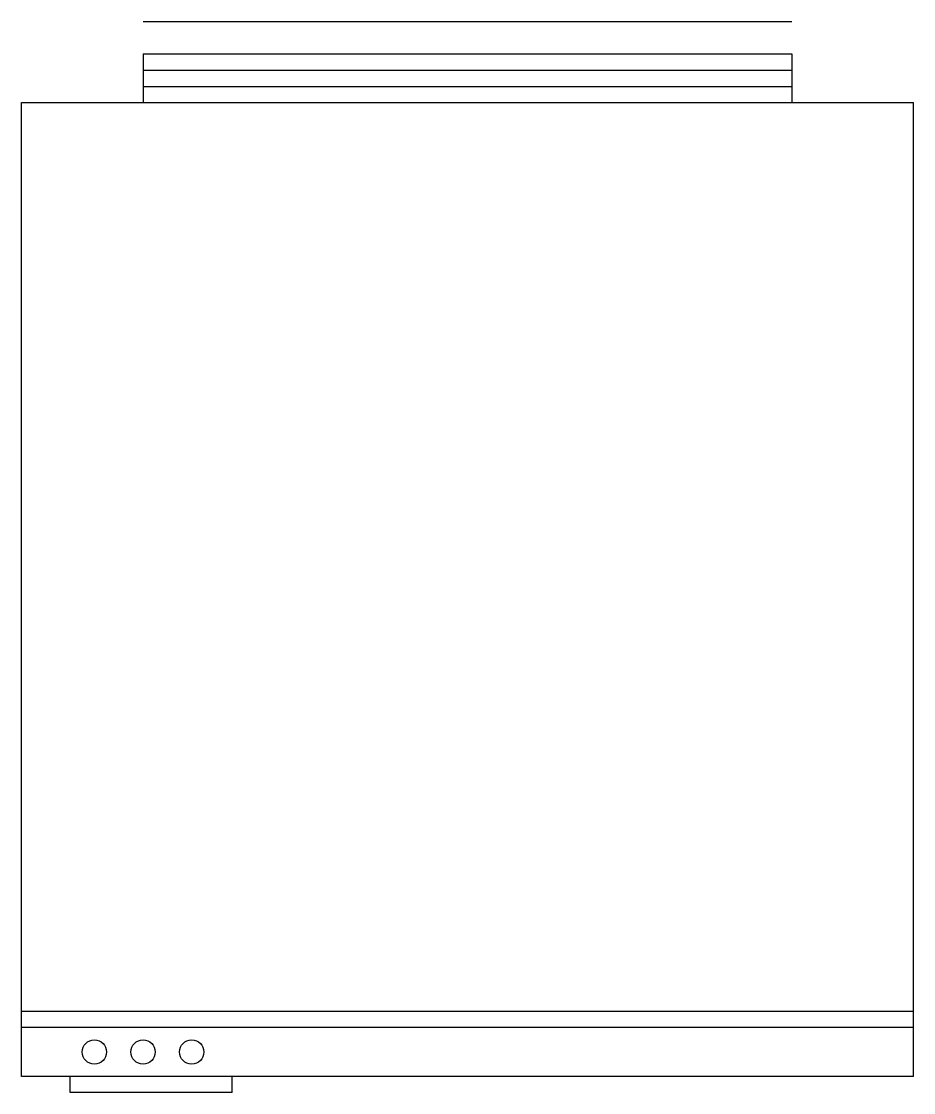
# Model space of a CAD drawing. Extents: x 8926.162 to 8926.712, y 7033.366 to 7034.026.
import ezdxf

# ---------------------------------------------------------------- set-up
doc = ezdxf.new("R2010")
doc.units = 0
doc.layers.get('0').update_dxf_attribs({"linetype": 'CONTINUOUS'})

msp = doc.modelspace()

# ---------------------------------------------------------------- linework, layer by layer
at = {"color": 0}
for p, q in [((8926.2365, 7034.0262), (8926.6365, 7034.0262)), ((8926.2365, 7034.0062), (8926.2365, 7033.9762)), ((8926.2365, 7034.0062), (8926.6365, 7034.0062)), ((8926.6365, 7034.0062), (8926.6365, 7033.9762)), ((8926.2365, 7033.9962), (8926.6365, 7033.9962)), ((8926.2365, 7033.9862), (8926.6365, 7033.9862)), ((8926.1615, 7033.9762), (8926.7115, 7033.9762)), ((8926.1615, 7033.3762), (8926.1615, 7033.9762)), ((8926.7115, 7033.3762), (8926.7115, 7033.9762)), ((8926.7115, 7033.4162), (8926.1615, 7033.4162)), ((8926.7115, 7033.4062), (8926.1615, 7033.4062)), ((8926.7115, 7033.3762), (8926.1615, 7033.3762)), ((8926.1915, 7033.3662), (8926.1915, 7033.3762)), ((8926.2915, 7033.3662), (8926.2915, 7033.3762)), ((8926.2915, 7033.3662), (8926.1915, 7033.3662))]:
    msp.add_line(p, q, dxfattribs=at)
for centre in [(8926.2065, 7033.3912), (8926.2365, 7033.3912), (8926.2665, 7033.3912)]:
    msp.add_circle(centre, 0.0075, dxfattribs=at)

doc.saveas('drawing.dxf')
